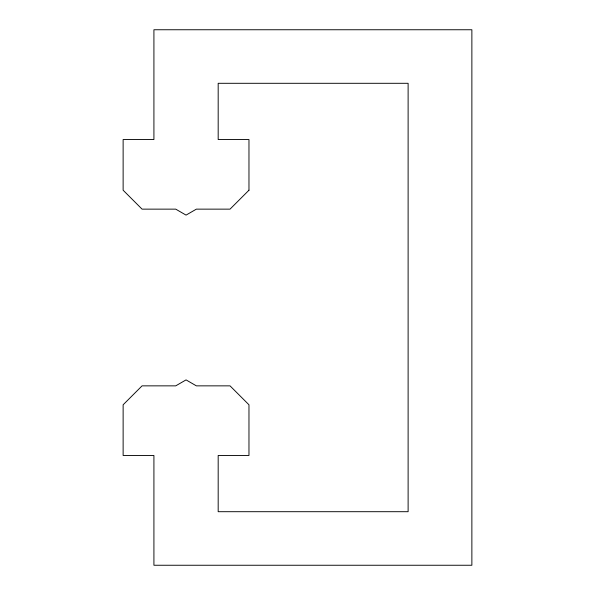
<?xml version="1.0" encoding="UTF-8"?>
<svg xmlns="http://www.w3.org/2000/svg" width="595" height="595" viewBox="0 0 595 595"><rect width="100%" height="100%" fill="white"/><g stroke="black" fill="none" stroke-linecap="round" stroke-linejoin="round"><path stroke-width="0.89" d="M248.97 190.207L230.034 209.142L196.372 209.142L186.049 215.107L175.726 209.142L142.064 209.142L123.128 190.207L123.128 139.528L153.919 139.528L153.919 29.75L471.872 29.75L471.872 565.25L153.919 565.25L153.919 455.473L123.128 455.473L123.128 404.793L142.064 385.857L175.726 385.857L186.049 379.893L196.372 385.857L230.034 385.857L248.97 404.793L248.97 455.473L218.179 455.473L218.179 511.7L408.118 511.7L408.118 83.3L218.179 83.3L218.179 139.528L248.97 139.528L248.97 190.207"/></g></svg>
